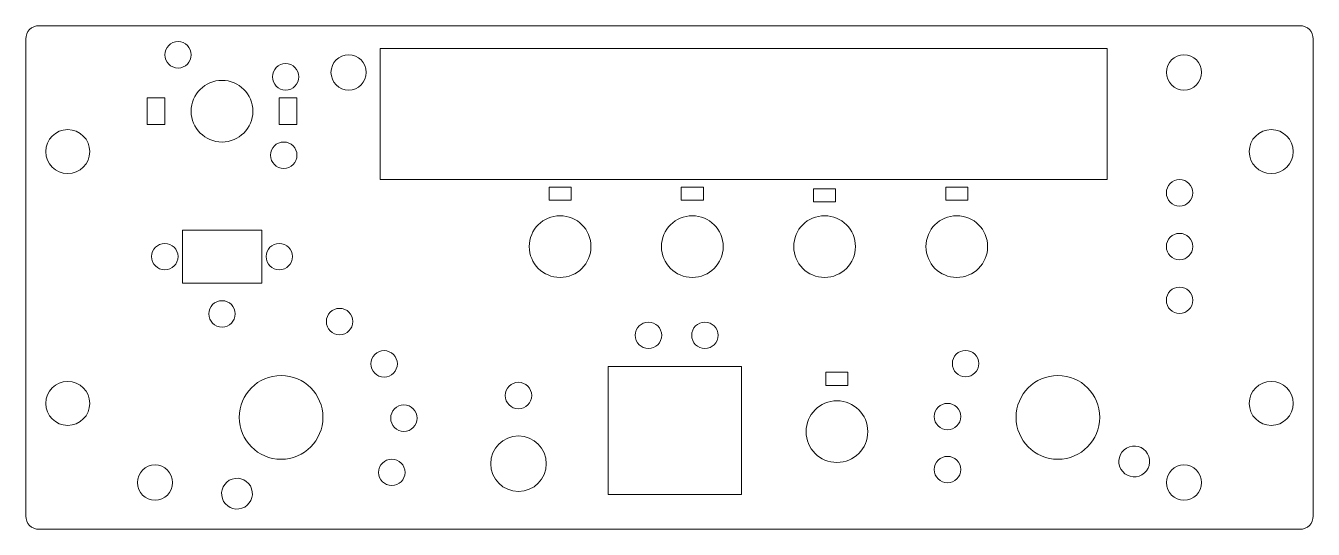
# Model space of a CAD drawing. Header units: millimetres. Extents: x -74 to 72, y -92 to 107.
# Drawn here: x -73.6 to 72.5, y -92.2 to -35.1 of the extents above; entities that cross this region are included whole.
import ezdxf

# ---------------------------------------------------------------- set-up
doc = ezdxf.new("R2010")
doc.units = ezdxf.units.MM
doc.header["$MEASUREMENT"] = 0
doc.layers.add('Cut', color=7, linetype='Continuous')
doc.layers.add('LED', color=7, linetype='Continuous')

msp = doc.modelspace()

# ---------------------------------------------------------------- linework, layer by layer
at = {"layer": 'Cut', "color": 250, "lineweight": 9}
for points in [[(-33.4057, -52.5399), (49.0943, -52.5399), (49.0943, -37.6399), (-33.4057, -37.6399), (-33.4057, -52.5399)], [(-59.8302, -46.2736), (-57.8302, -46.2736), (-57.8302, -43.2736), (-59.8302, -43.2736), (-59.8302, -46.2736)], [(-44.8302, -46.2736), (-42.8302, -46.2736), (-42.8302, -43.2736), (-44.8302, -43.2736), (-44.8302, -46.2736)], [(-14.2266, -54.8876), (-11.7266, -54.8876), (-11.7266, -53.3876), (-14.2266, -53.3876), (-14.2266, -54.8876)], [(0.7734, -54.8876), (3.2734, -54.8876), (3.2734, -53.3876), (0.7734, -53.3876), (0.7734, -54.8876)], [(15.7734, -55.0704), (18.2734, -55.0704), (18.2734, -53.5704), (15.7734, -53.5704), (15.7734, -55.0704)], [(30.7734, -54.8876), (33.2734, -54.8876), (33.2734, -53.3876), (30.7734, -53.3876), (30.7734, -54.8876)], [(-7.5157, -88.2626), (7.6043, -88.2626), (7.6043, -73.7626), (-7.5157, -73.7626), (-7.5157, -88.2626)], [(17.1734, -75.8949), (19.6734, -75.8949), (19.6734, -74.3949), (17.1734, -74.3949), (17.1734, -75.8949)]]:
    msp.add_lwpolyline(points, close=True, dxfattribs=at)
for centre, major_axis, ratio in [((-36.9677, -40.3736), (0, 2), 1), ((57.7948, -40.3736), (0, 2), 1), ((-51.3301, -44.7736), (3.5001, 0), 0.99997143), ((-68.8302, -49.3611), (0, 2.5), 1), ((67.6948, -49.3611), (0, 2.5), 1), ((-12.9765, -60.1376), (3.5001, 0), 0.99997143), ((2.0235, -60.1376), (3.5001, 0), 0.99997143), ((17.0235, -60.1376), (3.5001, 0), 0.99997143), ((32.0235, -60.1376), (3.5001, 0), 0.99997143), ((-68.8302, -77.9361), (0, 2.5), 1), ((-44.6301, -79.5236), (4.7501, 0), 0.99997895), ((43.4947, -79.5236), (4.7501, 0), 0.99997895), ((67.6948, -77.9361), (0, 2.5), 1), ((18.4235, -81.1449), (3.5001, 0), 0.99997143), ((-17.6992, -84.7804), (0, 3.15), 1), ((-58.9302, -86.9236), (0, 2), 1), ((57.7948, -86.9236), (0, 2), 1)]:
    msp.add_ellipse(centre, major_axis=major_axis, ratio=ratio, dxfattribs=at)
for points, knots in [([(-72.0927, -35.0736), (-72.4907, -35.0739), (-72.8724, -35.2323), (-73.1537, -35.5139), (-73.1537, -35.5139), (-73.435, -35.7956), (-73.5929, -36.1756), (-73.5927, -36.5736), (-73.5927, -36.5736), (-73.5927, -36.5736), (-73.5927, -90.7236), (-73.5927, -90.7236), (-73.5927, -90.7236), (-73.5924, -91.1217), (-73.434, -91.5034), (-73.1524, -91.7847), (-73.1524, -91.7847), (-72.8707, -92.066), (-72.4907, -92.2239), (-72.0927, -92.2236), (-72.0927, -92.2236), (-72.0927, -92.2236), (70.9573, -92.2236), (70.9573, -92.2236), (70.9573, -92.2236), (71.3554, -92.2234), (71.7371, -92.065), (72.0184, -91.7833), (72.0184, -91.7833), (72.2997, -91.5017), (72.4576, -91.1217), (72.4573, -90.7236), (72.4573, -90.7236), (72.4573, -90.7236), (72.4573, -36.5736), (72.4573, -36.5736), (72.4573, -36.5736), (72.4571, -36.1756), (72.2987, -35.7939), (72.017, -35.5126), (72.017, -35.5126), (71.7354, -35.2313), (71.3554, -35.0734), (70.9573, -35.0736), (70.9573, -35.0736), (70.9573, -35.0736), (-72.0927, -35.0736), (-72.0927, -35.0736)], [0, 0, 0, 0, 0.07692308, 0.07692308, 0.07692308, 0.07692308, 0.15384615, 0.15384615, 0.15384615, 0.15384615, 0.23076923, 0.23076923, 0.23076923, 0.23076923, 0.30769231, 0.30769231, 0.30769231, 0.30769231, 0.38461538, 0.38461538, 0.38461538, 0.38461538, 0.46153846, 0.46153846, 0.46153846, 0.46153846, 0.53846154, 0.53846154, 0.53846154, 0.53846154, 0.61538462, 0.61538462, 0.61538462, 0.61538462, 0.69230769, 0.69230769, 0.69230769, 0.69230769, 0.76923077, 0.76923077, 0.76923077, 0.76923077, 0.84615385, 0.84615385, 0.84615385, 0.84615385, 1, 1, 1, 1]), ([(-55.8302, -64.2825), (-55.8302, -64.2825), (-46.8302, -64.2825), (-46.8302, -64.2825), (-46.8302, -64.2825), (-46.8302, -64.2825), (-46.8302, -58.2825), (-46.8302, -58.2825), (-46.8302, -58.2825), (-46.8302, -58.2825), (-55.8302, -58.2825), (-55.8302, -58.2825), (-55.8302, -58.2825), (-55.8302, -58.2825), (-55.8302, -64.2825), (-55.8302, -64.2825), (-55.8302, -64.2825), (-55.8302, -64.2825), (-55.8302, -64.2825), (-55.8302, -64.2825)], [0, 0, 0, 0, 0.16666667, 0.16666667, 0.16666667, 0.16666667, 0.33333333, 0.33333333, 0.33333333, 0.33333333, 0.5, 0.5, 0.5, 0.5, 0.66666667, 0.66666667, 0.66666667, 0.66666667, 1, 1, 1, 1]), ([(51.2799, -83.0082), (50.4431, -83.4913), (50.1566, -84.5619), (50.6397, -85.3986), (50.6397, -85.3986), (51.1226, -86.2353), (52.1933, -86.5222), (53.0302, -86.0391), (53.0302, -86.0391), (53.8664, -85.5557), (54.1538, -84.4855), (53.6707, -83.6487), (53.6707, -83.6487), (53.1872, -82.8115), (52.1173, -82.5253), (51.2799, -83.0082)], [0, 0, 0, 0, 0.2, 0.2, 0.2, 0.2, 0.4, 0.4, 0.4, 0.4, 0.6, 0.6, 0.6, 0.6, 1, 1, 1, 1]), ([(-50.5054, -86.6684), (-51.3422, -87.1515), (-51.6287, -88.2221), (-51.1456, -89.0588), (-51.1456, -89.0588), (-50.6627, -89.8955), (-49.592, -90.1824), (-48.7551, -89.6993), (-48.7551, -89.6993), (-47.9189, -89.2159), (-47.6315, -88.1457), (-48.1146, -87.3089), (-48.1146, -87.3089), (-48.5981, -86.4717), (-49.668, -86.1855), (-50.5054, -86.6684)], [0, 0, 0, 0, 0.2, 0.2, 0.2, 0.2, 0.4, 0.4, 0.4, 0.4, 0.6, 0.6, 0.6, 0.6, 1, 1, 1, 1])]:
    msp.add_open_spline(points, degree=3, knots=knots, dxfattribs=at)
at = {"layer": 'LED', "color": 114, "lineweight": 9}
for centre in [(-56.3186, -38.3736), (-44.1121, -40.8736), (-44.3302, -49.7736), (57.2948, -54.0399), (-57.8186, -61.2825), (-44.8302, -61.2825), (57.2948, -60.1376), (57.2948, -66.2353), (-51.3302, -67.7825), (-37.9898, -68.6515), (-2.9557, -70.2125), (3.4501, -70.2125), (-32.9395, -73.4488), (33.0164, -73.4237), (-17.6992, -77.0449), (-30.6942, -79.6144), (30.9665, -79.4326), (-32.068, -85.765), (30.9665, -85.4529)]:
    msp.add_ellipse(centre, major_axis=(0, 1.5), ratio=1, dxfattribs=at)

doc.saveas('drawing.dxf')
